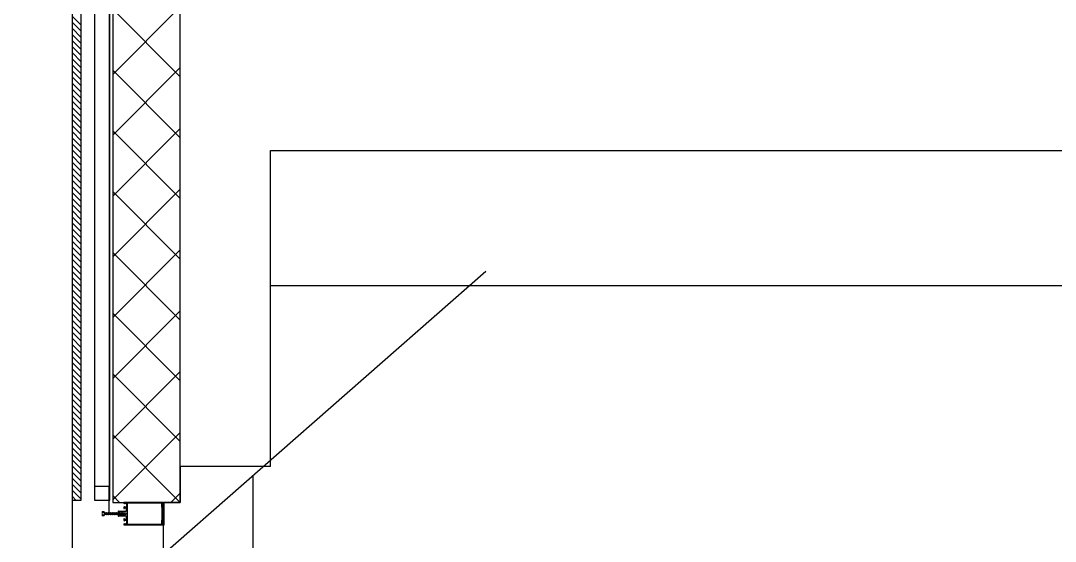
# Model space of a CAD drawing. Header units: millimetres. Extents: x 3633 to 4629, y 3430 to 3787.
# Drawn here: x 4158.14 to 4169.61, y 3605.67 to 3611.44 of the extents above; entities that cross this region are included whole.
import ezdxf

# ---------------------------------------------------------------- set-up
doc = ezdxf.new("R2010")
doc.units = ezdxf.units.MM

# ---------------------------------------------------------------- blocks, each defined once
blk = doc.blocks.new('cm')
at = {"lineweight": 0}
for p, q in [((-4.2, 3.5), (-4.2, -3.5)), ((-0.6, 4.6), (-3.5, 4.6)), ((-0.6, 2.3), (-3.5, 2.3)), ((0, 3.5), (0, -3.5)), ((0, 2.3), (0, -2.3)), ((0.3, 2), (1.7, 2)), ((0.5, -0.7), (0.7, 0.1)), ((1.2, -0.7), (0.7, 0.1)), ((0.7, 0.1), (1.1, -2.8)), ((1.7, 2), (2, 2.7)), ((2.6, -2), (1.7, 2)), ((2, 2.7), (2.9, -2.8)), ((2.4, 2), (2, 2.7)), ((2.4, 2), (3.5, 2)), ((3.3, -2), (2.4, 2)), ((3.5, 2), (3.8, 2.7)), ((4.4, -2), (3.5, 2)), ((4.2, 2), (3.8, 2.7)), ((3.8, 2.7), (4.7, -2.8)), ((4.2, 2), (5.3, 2)), ((5.1, -2), (4.2, 2)), ((5.3, 2), (5.6, 2.7)), ((6.2, -2), (5.3, 2)), ((6, 2), (5.6, 2.7)), ((5.6, 2.7), (6.5, -2.8)), ((6, 2), (7.1, 2)), ((6.9, -2), (6, 2)), ((7.1, 2), (7.4, 2.7)), ((8, -2), (7.1, 2)), ((7.8, 2), (7.4, 2.7)), ((7.4, 2.7), (8.3, -2.8)), ((7.8, 2), (8.9, 2)), ((8.7, -2), (7.8, 2)), ((8.9, 2), (9.2, 2.7)), ((9.8, -2), (8.9, 2)), ((9.6, 2), (9.2, 2.7)), ((9.2, 2.7), (10.1, -2.8)), ((9.6, 2), (10.7, 2)), ((10.5, -2), (9.6, 2)), ((10.7, 2), (11, 2.7)), ((11.6, -2), (10.7, 2)), ((11.4, 2), (11, 2.7)), ((11, 2.7), (11.9, -2.8)), ((11.4, 2), (12.5, 2)), ((12.3, -2), (11.4, 2)), ((12.5, 2), (12.8, 2.7)), ((13.4, -2), (12.5, 2)), ((13.2, 2), (12.8, 2.7)), ((12.8, 2.7), (13.7, -2.8)), ((13.2, 2), (14.3, 2)), ((14.1, -2), (13.2, 2)), ((14.3, 2), (14.6, 2.7)), ((15.2, -2), (14.3, 2)), ((15, 2), (14.6, 2.7)), ((14.6, 2.7), (15.5, -2.8)), ((15, 2), (16.1, 2)), ((15.9, -2), (15, 2)), ((16.1, 2), (16.4, 2.7)), ((17, -2), (16.1, 2)), ((16.8, 2), (16.4, 2.7)), ((16.4, 2.7), (17.3, -2.8)), ((16.8, 2), (17.9, 2)), ((17.7, -2), (16.8, 2)), ((17.9, 2), (18.2, 2.7)), ((18.8, -2), (17.9, 2)), ((18.6, 2), (18.2, 2.7)), ((18.2, 2.7), (19.1, -2.8)), ((18.6, 2), (19.7, 2)), ((19.5, -2), (18.6, 2)), ((19.7, 2), (20, 2.7)), ((20.6, -2), (19.7, 2)), ((20.4, 2), (20, 2.7)), ((20, 2.7), (20.9, -2.8)), ((20.4, 2), (21.5, 2)), ((21.3, -2), (20.4, 2)), ((21.5, 2), (21.8, 2.7)), ((22.4, -2), (21.5, 2)), ((22.2, 2), (21.8, 2.7)), ((21.8, 2.7), (22.7, -2.8)), ((22.2, 2), (23.3, 2)), ((23.1, -2), (22.2, 2)), ((23.3, 2), (23.6, 2.7)), ((24.2, -2), (23.3, 2)), ((24, 2), (23.6, 2.7)), ((23.6, 2.7), (24.5, -2.8)), ((24, 2), (25.1, 2)), ((24.9, -2), (24, 2)), ((25.1, 2), (25.4, 2.7)), ((26, -2), (25.1, 2)), ((25.8, 2), (25.4, 2.7)), ((25.4, 2.7), (26.3, -2.8)), ((25.8, 2), (26.9, 2)), ((26.7, -2), (25.8, 2)), ((26.9, 2), (27.2, 2.7)), ((27.8, -2), (26.9, 2)), ((27.6, 2), (27.2, 2.7)), ((27.2, 2.7), (28.1, -2.8)), ((27.6, 2), (28.7, 2)), ((28.5, -2), (27.6, 2)), ((28.7, 2), (29, 2.7)), ((29.6, -2), (28.7, 2)), ((29.4, 2), (29, 2.7)), ((29, 2.7), (29.9, -2.8)), ((29.4, 2), (30.5, 2)), ((30.3, -2), (29.4, 2)), ((30.5, 2), (30.8, 2.7)), ((31.4, -2), (30.5, 2)), ((31.2, 2), (30.8, 2.7)), ((30.8, 2.7), (31.7, -2.8)), ((31.2, 2), (32.3, 2)), ((32.1, -2), (31.2, 2)), ((32.3, 2), (32.6, 2.7)), ((33.2, -2), (32.3, 2)), ((33, 2), (32.6, 2.7)), ((32.6, 2.7), (33.5, -2.8)), ((33, 2), (34.1, 2)), ((33.9, -2), (33, 2)), ((34.1, 2), (34.4, 2.7)), ((35, -2), (34.1, 2)), ((34.8, 2), (34.4, 2.7)), ((34.4, 2.7), (35.3, -2.8)), ((34.8, 2), (35.9, 2)), ((35.7, -2), (34.8, 2)), ((35.9, 2), (36.2, 2.7)), ((36.8, -2), (35.9, 2)), ((36.6, 2), (36.2, 2.7)), ((36.2, 2.7), (37.1, -2.8)), ((36.6, 2), (37.7, 2)), ((37.5, -2), (36.6, 2)), ((37.7, 2), (38, 2.7)), ((38.6, -2), (37.7, 2)), ((38.4, 2), (38, 2.7)), ((38, 2.7), (38.9, -2.8)), ((38.4, 2), (39.5, 2)), ((39.3, -2), (38.4, 2)), ((39.5, 2), (39.8, 2.7)), ((40.4, -1.9), (39.5, 2)), ((40.2, 2), (39.8, 2.7)), ((39.8, 2.7), (40.7, -2.6)), ((41.1, -1.6), (40.2, 2)), ((41.5, 1.5), (40.2, 2)), ((41.5, 1.5), (41.8, 2)), ((42.1, -1.2), (41.5, 1.5)), ((42.1, 1.2), (41.8, 2)), ((41.8, 2), (42.4, -1.9)), ((45, 0), (42.1, 1.2)), ((42.8, -0.9), (42.1, 1.2)), ((45, 0), (42.8, -0.9)), ((-0.6, -2.3), (-3.5, -2.3)), ((-0.6, -4.6), (-3.5, -4.6)), ((0.3, -2), (0.8, -2)), ((0.8, -2), (0.5, -0.7)), ((0.8, -2), (1.1, -2.8)), ((1.5, -2), (1.1, -2.8)), ((1.5, -2), (1.2, -0.7)), ((1.5, -2), (2.6, -2)), ((2.6, -2), (2.9, -2.8)), ((3.3, -2), (2.9, -2.8)), ((3.3, -2), (4.4, -2)), ((4.4, -2), (4.7, -2.8)), ((5.1, -2), (4.7, -2.8)), ((5.1, -2), (6.2, -2)), ((6.2, -2), (6.5, -2.8)), ((6.9, -2), (6.5, -2.8)), ((6.9, -2), (8, -2)), ((8, -2), (8.3, -2.8)), ((8.7, -2), (8.3, -2.8)), ((8.7, -2), (9.8, -2)), ((9.8, -2), (10.1, -2.8)), ((10.5, -2), (10.1, -2.8)), ((10.5, -2), (11.6, -2)), ((11.6, -2), (11.9, -2.8)), ((12.3, -2), (11.9, -2.8)), ((12.3, -2), (13.4, -2)), ((13.4, -2), (13.7, -2.8)), ((14.1, -2), (13.7, -2.8)), ((14.1, -2), (15.2, -2)), ((15.2, -2), (15.5, -2.8)), ((15.9, -2), (15.5, -2.8)), ((15.9, -2), (17, -2)), ((17, -2), (17.3, -2.8)), ((17.7, -2), (17.3, -2.8)), ((17.7, -2), (18.8, -2)), ((18.8, -2), (19.1, -2.8)), ((19.5, -2), (19.1, -2.8)), ((19.5, -2), (20.6, -2)), ((20.6, -2), (20.9, -2.8)), ((21.3, -2), (20.9, -2.8)), ((21.3, -2), (22.4, -2)), ((22.4, -2), (22.7, -2.8)), ((23.1, -2), (22.7, -2.8)), ((23.1, -2), (24.2, -2)), ((24.2, -2), (24.5, -2.8)), ((24.9, -2), (24.5, -2.8)), ((24.9, -2), (26, -2)), ((26, -2), (26.3, -2.8)), ((26.7, -2), (26.3, -2.8)), ((26.7, -2), (27.8, -2)), ((27.8, -2), (28.1, -2.8)), ((28.5, -2), (28.1, -2.8)), ((28.5, -2), (29.6, -2)), ((29.6, -2), (29.9, -2.8)), ((30.3, -2), (29.9, -2.8)), ((30.3, -2), (31.4, -2)), ((31.4, -2), (31.7, -2.8)), ((32.1, -2), (31.7, -2.8)), ((32.1, -2), (33.2, -2)), ((33.2, -2), (33.5, -2.8)), ((33.9, -2), (33.5, -2.8)), ((33.9, -2), (35, -2)), ((35, -2), (35.3, -2.8)), ((35.7, -2), (35.3, -2.8)), ((35.7, -2), (36.8, -2)), ((36.8, -2), (37.1, -2.8)), ((37.5, -2), (37.1, -2.8)), ((37.5, -2), (38.6, -2)), ((38.6, -2), (38.9, -2.8)), ((39.3, -2), (38.9, -2.8)), ((39.3, -2), (40.2, -2)), ((40.4, -1.9), (40.2, -2)), ((40.4, -1.9), (40.7, -2.6)), ((41.1, -1.6), (40.7, -2.6)), ((42.1, -1.2), (41.1, -1.6)), ((42.1, -1.2), (42.4, -1.9)), ((42.8, -0.9), (42.4, -1.9))]:
    blk.add_line(p, q, dxfattribs=at)
for centre, radius, start, end in [((-2.8, 3.5), 1.39, 123.5341, 236.4659), ((0.5, 0), 4.61, 149.9446, 210.0554), ((-1.4, 3.5), 1.39, 303.5341, 56.4659), ((-4.6, 0), 4.61, 329.9446, 30.0554), ((0.3, 2.3), 0.3, 180, 270), ((-2.8, -3.5), 1.39, 123.5341, 236.4659), ((-1.4, -3.5), 1.39, 303.5341, 56.4659), ((0.3, -2.3), 0.3, 90, 180)]:
    blk.add_arc(centre, radius, start, end, dxfattribs=at)
blk = doc.blocks.new('A$C19EF2607')
at = {"color": 0}
for p, q in [((20556.8, 13975.2, 0), (20556.8, 12100.2, 0)), ((20588.8, 13975.2, 0), (20588.8, 12100.2, 0)), ((20590.6, 12100.2, 0), (20590.6, 13975.2, 0)), ((20506.8, 13955.4), (20506.8, 12100.2)), ((20526.8, 12100.2), (20526.8, 13955.4)), ((20526.8, 13152.8), (20506.8, 13172.8)), ((20526.8, 13139.3), (20506.8, 13159.4)), ((20526.8, 13125.9), (20506.8, 13145.9)), ((20526.8, 13112.4), (20506.8, 13132.4)), ((20526.8, 13098.9), (20506.8, 13119)), ((20526.8, 13085.5), (20506.8, 13105.5)), ((20526.8, 13072), (20506.8, 13092)), ((20526.8, 13058.5), (20506.8, 13078.5)), ((20526.8, 13045.1), (20506.8, 13065.1)), ((20526.8, 13031.6), (20506.8, 13051.6)), ((20526.8, 13018.1), (20506.8, 13038.1)), ((20526.8, 13004.6), (20506.8, 13024.7)), ((20526.8, 12991.2), (20506.8, 13011.2)), ((20526.8, 12977.7), (20506.8, 12997.7)), ((20526.8, 12964.2), (20506.8, 12984.2)), ((20526.8, 12950.8), (20506.8, 12970.8)), ((20526.8, 12937.3), (20506.8, 12957.3)), ((20526.8, 12923.8), (20506.8, 12943.8)), ((20526.8, 12910.4), (20506.8, 12930.4)), ((20526.8, 12896.9), (20506.8, 12916.9)), ((20526.8, 12883.4), (20506.8, 12903.4)), ((20526.8, 12869.9), (20506.8, 12890)), ((20526.8, 12856.5), (20506.8, 12876.5)), ((20526.8, 12843), (20506.8, 12863)), ((20526.8, 12829.5), (20506.8, 12849.5)), ((20526.8, 12816.1), (20506.8, 12836.1)), ((20526.8, 12802.6), (20506.8, 12822.6)), ((20526.8, 12789.1), (20506.8, 12809.1)), ((20526.8, 12775.6), (20506.8, 12795.7)), ((20526.8, 12762.2), (20506.8, 12782.2)), ((20526.8, 12748.7), (20506.8, 12768.7)), ((20526.8, 12735.2), (20506.8, 12755.3)), ((20526.8, 12721.8), (20506.8, 12741.8)), ((20526.8, 12708.3), (20506.8, 12728.3)), ((20526.8, 12694.8), (20506.8, 12714.8)), ((20526.8, 12681.4), (20506.8, 12701.4)), ((20526.8, 12667.9), (20506.8, 12687.9)), ((20526.8, 12654.4), (20506.8, 12674.4)), ((20526.8, 12640.9), (20506.8, 12661)), ((20526.8, 12627.5), (20506.8, 12647.5)), ((20526.8, 12614), (20506.8, 12634)), ((20526.8, 12600.5), (20506.8, 12620.5)), ((20526.8, 12587.1), (20506.8, 12607.1)), ((20526.8, 12573.6), (20506.8, 12593.6)), ((20526.8, 12560.1), (20506.8, 12580.1)), ((20526.8, 12546.7), (20506.8, 12566.7)), ((20526.8, 12533.2), (20506.8, 12553.2)), ((20526.8, 12519.7), (20506.8, 12539.7)), ((20526.8, 12506.2), (20506.8, 12526.3)), ((20526.8, 12492.8), (20506.8, 12512.8)), ((20526.8, 12479.3), (20506.8, 12499.3)), ((20526.8, 12465.8), (20506.8, 12485.8)), ((20526.8, 12452.4), (20506.8, 12472.4)), ((20526.8, 12438.9), (20506.8, 12458.9)), ((20526.8, 12425.4), (20506.8, 12445.4)), ((20526.8, 12411.9), (20506.8, 12432)), ((20526.8, 12398.5), (20506.8, 12418.5)), ((20526.8, 12385), (20506.8, 12405)), ((20526.8, 12371.5), (20506.8, 12391.6)), ((20526.8, 12358.1), (20506.8, 12378.1)), ((20526.8, 12344.6), (20506.8, 12364.6)), ((20526.8, 12331.1), (20506.8, 12351.1)), ((20526.8, 12317.7), (20506.8, 12337.7)), ((20526.8, 12304.2), (20506.8, 12324.2)), ((20526.8, 12290.7), (20506.8, 12310.7)), ((20526.8, 12277.2), (20506.8, 12297.3)), ((20526.8, 12263.8), (20506.8, 12283.8)), ((20526.8, 12250.3), (20506.8, 12270.3)), ((20526.8, 12236.8), (20506.8, 12256.8)), ((20526.8, 12223.4), (20506.8, 12243.4)), ((20526.8, 12209.9), (20506.8, 12229.9)), ((20526.8, 12196.4), (20506.8, 12216.4)), ((20526.8, 12183), (20506.8, 12203)), ((20526.8, 12169.5), (20506.8, 12189.5)), ((20526.8, 12156), (20506.8, 12176)), ((20526.8, 12142.5), (20506.8, 12162.6)), ((20902.2, 12174.7), (20746.8, 12174.7)), ((20746.8, 12174.7), (20746.8, 12095.2)), ((20902.2, 12174.7), (20902.2, 12174.7)), ((20526.8, 12129.1), (20506.8, 12149.1)), ((20526.8, 12115.6), (20506.8, 12135.6)), ((20526.8, 12102.1), (20506.8, 12122.1)), ((20589.3, 12130.4), (20557, 12130.4)), ((20589.3, 12071.4), (20589.3, 12130.4)), ((20515.3, 12100.2), (20506.8, 12108.7)), ((20506.8, 12100.2), (20506.8, 8560.2)), ((20506.8, 12100.2), (20526.8, 12100.2)), ((20556.8, 12100.2, 0), (20588.8, 12100.2, 0)), ((20588.8, 12100.2, 0), (20590.6, 12100.2, 0)), ((20621.7, 12095.2), (20621.7, 12093.7)), ((20708.6, 12095.2), (20621.7, 12095.2)), ((20621.7, 12093.7), (20622.2, 12092.7)), ((20622.2, 12092.7), (20623.2, 12092.7)), ((20623.2, 12092.7), (20623.2, 12093.7)), ((20623.2, 12093.7), (20625.7, 12093.7)), ((20625.7, 12093.7), (20625.7, 12092.7)), ((20625.7, 12092.7), (20627.2, 12091.2)), ((20627.2, 12091.2), (20627.2, 12089.4)), ((20628.7, 12093.2), (20628.7, 12047.2)), ((20706.1, 12093.2), (20628.7, 12093.2)), ((20706.1, 12084.7), (20706.1, 12093.2)), ((20708.6, 12045.2), (20708.6, 12095.2)), ((20746.8, 12095.2), (20710.3, 12095.2)), ((20710.3, 12095.2), (20710.3, 12044.7)), ((20609.4, 12075.9), (20609.2, 12075.6)), ((20609.2, 12075.6), (20609.2, 12074.1)), ((20609.2, 12074.1), (20610.5, 12072.3)), ((20609.7, 12075.9), (20609.4, 12075.9)), ((20610.4, 12075.2), (20609.7, 12075.9)), ((20626.7, 12075.2), (20610.4, 12075.2)), ((20610.5, 12072.3), (20611.7, 12072.3)), ((20611.4, 12068), (20611.1, 12067.5)), ((20612.6, 12068), (20611.4, 12068)), ((20611.7, 12072.3), (20612, 12072.8)), ((20612, 12072.8), (20612.3, 12072.3)), ((20612.3, 12072.3), (20613.5, 12072.3)), ((20612.9, 12067.6), (20612.6, 12068)), ((20613.2, 12068), (20612.9, 12067.6)), ((20614.4, 12068), (20613.2, 12068)), ((20613.5, 12072.3), (20613.8, 12072.8)), ((20613.8, 12072.8), (20614.1, 12072.3)), ((20614.1, 12072.3), (20615.3, 12072.3)), ((20614.7, 12067.6), (20614.4, 12068)), ((20615, 12068), (20614.7, 12067.6)), ((20616.2, 12068), (20615, 12068)), ((20615.3, 12072.3), (20615.6, 12072.8)), ((20615.6, 12072.8), (20615.9, 12072.3)), ((20615.9, 12072.3), (20617.1, 12072.3)), ((20616.5, 12067.6), (20616.2, 12068)), ((20616.8, 12068), (20616.5, 12067.6)), ((20618, 12068), (20616.8, 12068)), ((20617.1, 12072.3), (20617.4, 12072.8)), ((20617.4, 12072.8), (20617.7, 12072.3)), ((20617.7, 12072.3), (20618.9, 12072.3)), ((20618.3, 12067.6), (20618, 12068)), ((20618.6, 12068), (20618.3, 12067.6)), ((20619.8, 12068), (20618.6, 12068)), ((20618.9, 12072.3), (20619.2, 12072.8)), ((20619.2, 12072.8), (20619.5, 12072.3)), ((20619.5, 12072.3), (20620.7, 12072.3)), ((20620.1, 12067.6), (20619.8, 12068)), ((20620.4, 12068), (20620.1, 12067.6)), ((20621.6, 12068), (20620.4, 12068)), ((20620.7, 12072.3), (20621, 12072.8)), ((20621, 12072.8), (20621.3, 12072.3)), ((20621.3, 12072.3), (20622.5, 12072.3)), ((20621.9, 12067.6), (20621.6, 12068)), ((20622.2, 12085.7), (20621.7, 12084.7)), ((20621.7, 12084.7), (20621.7, 12081.7)), ((20621.7, 12081.7), (20623.2, 12081.7)), ((20622.2, 12068), (20621.9, 12067.6)), ((20623.2, 12085.7), (20622.2, 12085.7)), ((20623.4, 12068), (20622.2, 12068)), ((20622.5, 12072.3), (20622.8, 12072.8)), ((20622.8, 12072.8), (20623.1, 12072.3)), ((20623.1, 12072.3), (20624.8, 12072.3)), ((20623.2, 12084.7), (20623.2, 12085.7)), ((20627.2, 12084.7), (20623.2, 12084.7)), ((20623.2, 12081.7), (20623.2, 12083.2)), ((20623.2, 12083.2), (20626.7, 12083.2)), ((20623.6, 12067.6), (20623.4, 12068)), ((20623.9, 12068), (20623.6, 12067.6)), ((20624.8, 12068), (20623.9, 12068)), ((20624.8, 12072.3), (20626.7, 12071.2)), ((20626.7, 12069.2), (20624.8, 12068)), ((20626.7, 12083.2), (20626.7, 12075.2)), ((20626.7, 12071.2), (20626.7, 12069.2)), ((20627.2, 12089.4), (20627.7, 12089.2)), ((20627.7, 12089.2), (20627.2, 12088.9)), ((20627.2, 12088.9), (20627.2, 12084.7)), ((20706.9, 12084.7), (20706.1, 12084.7)), ((20706.9, 12055.7), (20706.9, 12084.7)), ((20610.2, 12067.5), (20609.2, 12066.2)), ((20609.2, 12066.2), (20609.2, 12064.8)), ((20609.2, 12064.8), (20609.4, 12064.5)), ((20609.4, 12064.5), (20609.7, 12064.5)), ((20609.7, 12064.5), (20610.4, 12065.2)), ((20611.1, 12067.5), (20610.2, 12067.5)), ((20610.4, 12065.2), (20626.7, 12065.2)), ((20621.7, 12058.7), (20621.7, 12055.7)), ((20623.2, 12058.7), (20621.7, 12058.7)), ((20621.7, 12055.7), (20622.2, 12054.7)), ((20622.2, 12047.7), (20621.7, 12046.7)), ((20621.7, 12046.7), (20621.7, 12045.2)), ((20621.7, 12045.2), (20708.6, 12045.2)), ((20622.2, 12054.7), (20623.2, 12054.7)), ((20623.2, 12047.7), (20622.2, 12047.7)), ((20623.2, 12057.2), (20623.2, 12058.7)), ((20626.7, 12057.2), (20623.2, 12057.2)), ((20623.2, 12055.7), (20627.2, 12055.7)), ((20623.2, 12054.7), (20623.2, 12055.7)), ((20623.2, 12046.7), (20623.2, 12047.7)), ((20625.7, 12046.7), (20623.2, 12046.7)), ((20627.2, 12049.2), (20625.7, 12047.7)), ((20625.7, 12047.7), (20625.7, 12046.7)), ((20626.7, 12065.2), (20626.7, 12057.2)), ((20627.2, 12055.7), (20627.2, 12051.4)), ((20627.2, 12051.4), (20627.7, 12051.2)), ((20627.7, 12051.2), (20627.2, 12050.9)), ((20627.2, 12050.9), (20627.2, 12049.2)), ((20628.7, 12047.2), (20706.1, 12047.2)), ((20706.1, 12047.2), (20706.1, 12055.7)), ((20706.1, 12055.7), (20706.9, 12055.7)), ((20708.6, 12045.2), (20708.6, 8575.2))]:
    blk.add_line(p, q, dxfattribs=at)
at = {"color": 0, "ltscale": 2, "transparency": 33554687}
for p, q in [((20596.8, 13975.2), (20596.8, 12095.2)), ((20746.8, 12095.2), (20746.8, 13975.2)), ((20596.8, 13043.5), (20746.8, 13193.5)), ((20746.8, 13038.1), (20596.8, 13188.1)), ((20596.8, 12908.8), (20746.8, 13058.8)), ((20746.8, 12903.4), (20596.8, 13053.4)), ((20596.8, 12774.1), (20746.8, 12924.1)), ((20746.8, 12768.7), (20596.8, 12918.7)), ((20596.8, 12639.4), (20746.8, 12789.4)), ((20746.8, 12634), (20596.8, 12784)), ((20596.8, 12504.7), (20746.8, 12654.7)), ((20746.8, 12499.3), (20596.8, 12649.3)), ((20596.8, 12370), (20746.8, 12520)), ((20746.8, 12364.6), (20596.8, 12514.6)), ((20596.8, 12235.3), (20746.8, 12385.3)), ((20746.7, 12229.9), (20596.8, 12379.9)), ((20596.8, 12100.6), (20746.7, 12250.5)), ((20746.7, 12095.2), (20596.8, 12245.2)), ((20726.1, 12095.2), (20746.7, 12115.8)), ((20612.1, 12095.2), (20596.8, 12110.5)), ((20596.8, 12095.2), (20746.8, 12095.2))]:
    blk.add_line(p, q, dxfattribs=at)
at = {"color": 0, "transparency": 33554687}
for p, q in [((20746.8, 12174.7), (20746.8, 13974.7)), ((20946.8, 12174.7), (20946.8, 12875.2)), ((20946.8, 12875.2), (20946.8, 12875.2)), ((20946.8, 12875.2), (26295.8, 12875.2)), ((20946.8, 12174.7), (20746.8, 12174.7))]:
    blk.add_line(p, q, dxfattribs=at)
at = {"color": 0, "ltscale": 25, "transparency": 33554687}
blk.add_line((26295.8, 12575.2), (20946.8, 12575.2), dxfattribs=at)
at = {"color": 0, "xscale": -1, "rotation": 180}
blk.add_blockref('cm', (20577.8, 12070.2), dxfattribs=at)

msp = doc.modelspace()

# ---------------------------------------------------------------- linework, layer by layer
at = {"color": 0, "ltscale": 15}
for points in [[(4158.142, 3604.139), (4163.299, 3608.661)], [(4160.72, 3588.928), (4160.72, 3606.4)]]:
    msp.add_lwpolyline(points, dxfattribs=at)

# ---------------------------------------------------------------- block references
at = {"color": 0, "xscale": 0.005, "yscale": 0.005, "zscale": 0.005}
msp.add_blockref('A$C19EF2607', (4056.178, 3545.622), dxfattribs=at)

doc.saveas('drawing.dxf')
